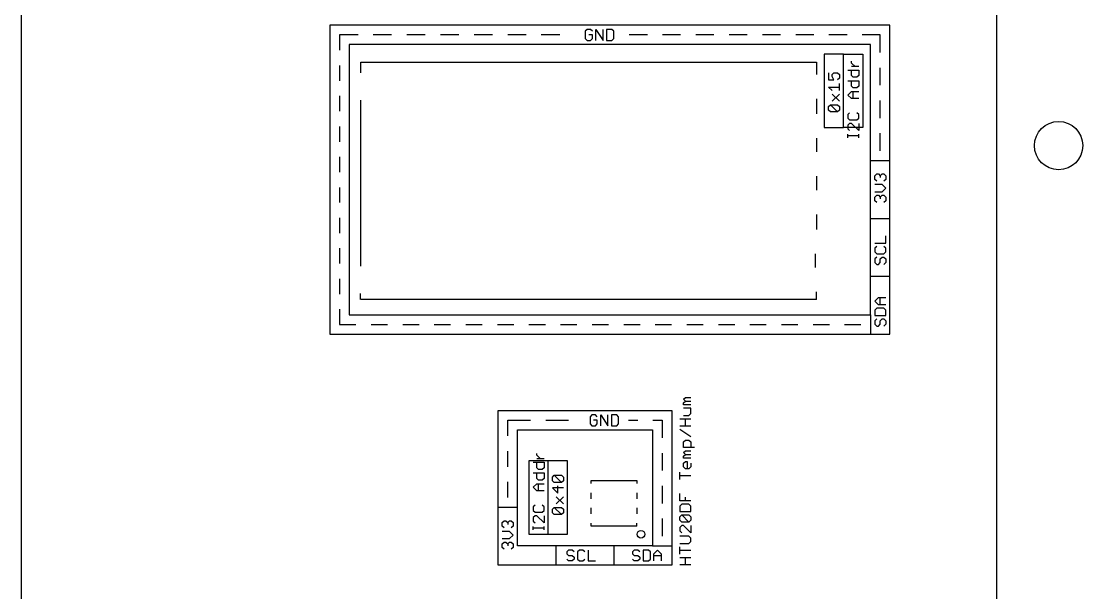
# Model space of a CAD drawing. Extents: x 0 to 11.5, y 0 to 11.2.
# Drawn here: x 0.38 to 3.128, y 4.448 to 5.928 of the extents above; entities that cross this region are included whole.
import ezdxf

# ---------------------------------------------------------------- set-up
doc = ezdxf.new("R2010")
doc.units = 0
for name, color, linetype in [('20', 53, 'CONTINUOUS'), ('21', 253, 'CONTINUOUS'), ('22', 253, 'CONTINUOUS')]:
    doc.layers.add(name, color=color, linetype=linetype)

msp = doc.modelspace()

# ---------------------------------------------------------------- linework, layer by layer
at = {"layer": '20'}
msp.add_line((0.38, 10.06), (0.38, 1.16), dxfattribs=at)
msp.add_circle((3.066, 5.606), 0.0625, dxfattribs=at)
at = {"layer": '21'}
for p, q in [((2.6293, 5.9176), (1.1793, 5.9176)), ((1.1793, 5.9176), (1.1793, 5.1176)), ((2.6293, 5.5676), (2.6293, 5.9176)), ((1.251983, 5.8926), (1.2043, 5.8926)), ((1.2043, 5.8926), (1.2043, 5.853033)), ((1.339036, 5.8926), (1.291353, 5.8926)), ((1.426088, 5.8926), (1.378406, 5.8926)), ((1.513141, 5.8926), (1.465459, 5.8926)), ((1.600194, 5.8926), (1.552511, 5.8926)), ((1.687247, 5.8926), (1.639564, 5.8926)), ((1.7743, 5.8926), (1.726617, 5.8926)), ((1.844971, 5.906624), (1.8403, 5.901953)), ((1.8403, 5.901953), (1.8403, 5.883271)), ((1.8403, 5.883271), (1.844971, 5.8786)), ((1.854312, 5.906624), (1.844971, 5.906624)), ((1.858983, 5.892612), (1.849641, 5.892612)), ((1.858983, 5.901953), (1.854312, 5.906624)), ((1.854312, 5.8786), (1.858983, 5.883271)), ((1.858983, 5.883271), (1.858983, 5.892612)), ((1.867923, 5.8786), (1.867923, 5.906624)), ((1.867923, 5.906624), (1.886606, 5.8786)), ((1.886606, 5.8786), (1.886606, 5.906624)), ((1.895547, 5.906624), (1.895547, 5.8786)), ((1.909559, 5.906624), (1.895547, 5.906624)), ((1.91423, 5.901953), (1.909559, 5.906624)), ((1.909559, 5.8786), (1.91423, 5.883271)), ((1.91423, 5.883271), (1.91423, 5.901953)), ((2.001101, 5.8926), (1.9543, 5.8926)), ((2.087272, 5.8926), (2.040471, 5.8926)), ((2.173444, 5.8926), (2.126642, 5.8926)), ((2.259615, 5.8926), (2.212814, 5.8926)), ((2.345786, 5.8926), (2.298985, 5.8926)), ((2.431957, 5.8926), (2.385156, 5.8926)), ((2.518129, 5.8926), (2.471328, 5.8926)), ((2.6043, 5.8926), (2.557499, 5.8926)), ((2.6043, 5.847127), (2.6043, 5.8926)), ((2.5793, 5.8676), (1.2293, 5.8676)), ((1.2293, 5.8676), (1.2293, 5.1676)), ((1.844971, 5.8786), (1.854312, 5.8786)), ((1.895547, 5.8786), (1.909559, 5.8786)), ((2.5793, 5.5676), (2.5793, 5.8676)), ((2.5093, 5.8426), (2.4593, 5.8426)), ((2.4593, 5.8426), (2.4593, 5.6526)), ((2.5093, 5.6526), (2.5093, 5.8426)), ((2.5093, 5.8426), (2.5593, 5.8426)), ((2.5593, 5.8426), (2.5593, 5.6526)), ((1.2043, 5.813663), (1.2043, 5.774096)), ((1.258198, 5.821773), (1.258198, 5.794214)), ((1.259379, 5.821773), (2.4393, 5.821773)), ((2.4393, 5.821773), (2.4393, 5.790277)), ((2.520276, 5.801639), (2.5483, 5.801639)), ((2.529617, 5.819921), (2.529617, 5.824592)), ((2.538959, 5.81058), (2.529617, 5.819921)), ((2.5483, 5.81058), (2.529617, 5.81058)), ((2.529617, 5.787627), (2.529617, 5.801639)), ((2.5483, 5.801639), (2.5483, 5.787627)), ((2.6043, 5.762285), (2.6043, 5.807757)), ((2.470276, 5.794659), (2.470276, 5.775976)), ((2.470276, 5.775976), (2.484288, 5.775976)), ((2.479617, 5.789988), (2.484288, 5.794659)), ((2.479617, 5.785317), (2.479617, 5.789988)), ((2.484288, 5.775976), (2.479617, 5.785317)), ((2.484288, 5.794659), (2.493629, 5.794659)), ((2.493629, 5.794659), (2.4983, 5.789988)), ((2.4983, 5.780647), (2.493629, 5.775976)), ((2.4983, 5.789988), (2.4983, 5.780647)), ((2.520276, 5.774015), (2.5483, 5.774015)), ((2.534288, 5.782956), (2.529617, 5.787627)), ((2.529617, 5.760003), (2.529617, 5.774015)), ((2.543629, 5.782956), (2.534288, 5.782956)), ((2.5483, 5.787627), (2.543629, 5.782956)), ((2.5483, 5.774015), (2.5483, 5.760003)), ((2.479617, 5.748353), (2.470276, 5.757694)), ((2.470276, 5.757694), (2.4983, 5.757694)), ((2.4983, 5.748353), (2.4983, 5.767035)), ((2.520276, 5.73705), (2.529617, 5.746392)), ((2.534288, 5.755333), (2.529617, 5.760003)), ((2.529617, 5.746392), (2.5483, 5.746392)), ((2.543629, 5.755333), (2.534288, 5.755333)), ((2.534288, 5.727709), (2.534288, 5.746392)), ((2.5483, 5.760003), (2.543629, 5.755333)), ((1.2043, 5.734726), (1.2043, 5.695159)), ((1.258198, 5.723348), (1.258198, 5.294214)), ((2.4393, 5.727285), (2.4393, 5.687915)), ((2.479617, 5.720729), (2.4983, 5.739412)), ((2.4983, 5.720729), (2.479617, 5.739412)), ((2.529617, 5.727709), (2.520276, 5.73705)), ((2.5483, 5.727709), (2.529617, 5.727709)), ((2.6043, 5.677442), (2.6043, 5.722915)), ((2.470276, 5.707117), (2.474947, 5.711788)), ((2.470276, 5.697776), (2.470276, 5.707117)), ((2.474947, 5.693106), (2.470276, 5.697776)), ((2.474947, 5.711788), (2.493629, 5.711788)), ((2.493629, 5.693106), (2.474947, 5.711788)), ((2.493629, 5.693106), (2.474947, 5.693106)), ((2.493629, 5.711788), (2.4983, 5.707117)), ((2.4983, 5.697776), (2.493629, 5.693106)), ((2.4983, 5.707117), (2.4983, 5.697776)), ((2.524947, 5.691145), (2.520276, 5.686474)), ((2.5483, 5.686474), (2.543629, 5.691145)), ((2.520276, 5.686474), (2.520276, 5.677133)), ((2.520276, 5.677133), (2.524947, 5.672462)), ((2.524947, 5.663521), (2.520276, 5.658851)), ((2.524947, 5.672462), (2.543629, 5.672462)), ((2.529617, 5.663521), (2.524947, 5.663521)), ((2.5483, 5.644839), (2.529617, 5.663521)), ((2.543629, 5.672462), (2.5483, 5.677133)), ((2.5483, 5.677133), (2.5483, 5.686474)), ((2.5483, 5.663521), (2.5483, 5.644839)), ((1.2043, 5.655789), (1.2043, 5.616222)), ((2.4593, 5.6526), (2.5093, 5.6526)), ((2.5593, 5.6526), (2.5093, 5.6526)), ((2.520276, 5.658851), (2.520276, 5.649509)), ((2.520276, 5.649509), (2.524947, 5.644839)), ((2.520276, 5.626423), (2.520276, 5.635764)), ((2.5483, 5.626423), (2.5483, 5.635764)), ((2.6043, 5.5926), (2.6043, 5.638072)), ((2.4393, 5.624923), (2.4393, 5.58949)), ((2.5483, 5.631094), (2.520276, 5.631094)), ((1.2043, 5.576852), (1.2043, 5.537285)), ((2.5793, 5.4176), (2.5793, 5.5676)), ((2.5793, 5.5676), (2.6293, 5.5676)), ((2.6293, 5.4176), (2.6293, 5.5676)), ((2.4393, 5.526498), (2.4393, 5.491064)), ((2.590276, 5.527859), (2.594947, 5.53253)), ((2.590276, 5.518518), (2.590276, 5.527859)), ((2.594947, 5.53253), (2.599617, 5.53253)), ((2.599617, 5.53253), (2.604288, 5.527859)), ((2.604288, 5.527859), (2.608959, 5.53253)), ((2.604288, 5.527859), (2.604288, 5.523188)), ((2.608959, 5.53253), (2.613629, 5.53253)), ((2.613629, 5.53253), (2.6183, 5.527859)), ((2.6183, 5.527859), (2.6183, 5.518518)), ((1.2043, 5.497915), (1.2043, 5.458348)), ((2.594947, 5.513847), (2.590276, 5.518518)), ((2.608959, 5.504906), (2.590276, 5.504906)), ((2.6183, 5.495565), (2.608959, 5.504906)), ((2.6183, 5.518518), (2.613629, 5.513847)), ((2.590276, 5.486223), (2.608959, 5.486223)), ((2.590276, 5.472612), (2.594947, 5.477282)), ((2.590276, 5.463271), (2.590276, 5.472612)), ((2.594947, 5.477282), (2.599617, 5.477282)), ((2.599617, 5.477282), (2.604288, 5.472612)), ((2.604288, 5.472612), (2.608959, 5.477282)), ((2.604288, 5.472612), (2.604288, 5.467941)), ((2.608959, 5.486223), (2.6183, 5.495565)), ((2.608959, 5.477282), (2.613629, 5.477282)), ((2.613629, 5.477282), (2.6183, 5.472612)), ((2.6183, 5.472612), (2.6183, 5.463271)), ((2.594947, 5.4586), (2.590276, 5.463271)), ((2.6183, 5.463271), (2.613629, 5.4586)), ((1.2043, 5.418978), (1.2043, 5.379411)), ((2.4393, 5.428072), (2.4393, 5.388702)), ((2.5793, 5.2676), (2.5793, 5.4176)), ((2.5793, 5.4176), (2.6293, 5.4176)), ((2.6293, 5.2676), (2.6293, 5.4176)), ((2.6183, 5.353847), (2.6183, 5.37253)), ((1.2043, 5.340041), (1.2043, 5.300474)), ((2.590276, 5.353847), (2.6183, 5.353847)), ((2.594947, 5.344906), (2.590276, 5.340235)), ((2.590276, 5.340235), (2.590276, 5.330894)), ((2.6183, 5.340235), (2.613629, 5.344906)), ((2.6183, 5.330894), (2.6183, 5.340235)), ((2.435363, 5.32571), (2.435363, 5.290277)), ((2.590276, 5.330894), (2.594947, 5.326223)), ((2.594947, 5.317282), (2.590276, 5.312612)), ((2.590276, 5.312612), (2.590276, 5.303271)), ((2.594947, 5.326223), (2.613629, 5.326223)), ((2.604288, 5.312612), (2.608959, 5.317282)), ((2.604288, 5.303271), (2.604288, 5.312612)), ((2.608959, 5.317282), (2.613629, 5.317282)), ((2.613629, 5.326223), (2.6183, 5.330894)), ((2.613629, 5.317282), (2.6183, 5.312612)), ((2.6183, 5.312612), (2.6183, 5.303271)), ((2.590276, 5.303271), (2.594947, 5.2986)), ((2.594947, 5.2986), (2.599617, 5.2986)), ((2.599617, 5.2986), (2.604288, 5.303271)), ((2.6183, 5.303271), (2.613629, 5.2986)), ((1.2043, 5.261104), (1.2043, 5.221537)), ((2.5793, 5.1676), (2.5793, 5.2676)), ((2.5793, 5.2676), (2.6293, 5.2676)), ((2.6293, 5.1176), (2.6293, 5.2676)), ((1.258198, 5.2076), (1.258198, 5.223348)), ((2.4393, 5.2076), (2.4393, 5.227285)), ((2.4393, 5.2076), (1.259379, 5.2076)), ((2.590276, 5.203188), (2.599617, 5.21253)), ((2.599617, 5.193847), (2.590276, 5.203188)), ((2.599617, 5.21253), (2.6183, 5.21253)), ((2.604288, 5.193847), (2.604288, 5.21253)), ((1.2043, 5.182167), (1.2043, 5.1426)), ((1.2293, 5.1676), (2.5793, 5.1676)), ((2.5793, 5.1676), (2.5793, 5.1176)), ((2.594947, 5.184906), (2.590276, 5.180235)), ((2.590276, 5.180235), (2.590276, 5.166223)), ((2.613629, 5.184906), (2.594947, 5.184906)), ((2.6183, 5.193847), (2.599617, 5.193847)), ((2.6183, 5.180235), (2.613629, 5.184906)), ((2.6183, 5.166223), (2.6183, 5.180235)), ((1.2043, 5.1426), (1.246657, 5.1426)), ((1.286028, 5.1426), (1.328385, 5.1426)), ((1.367755, 5.1426), (1.410113, 5.1426)), ((1.449483, 5.1426), (1.49184, 5.1426)), ((1.531211, 5.1426), (1.573568, 5.1426)), ((1.612938, 5.1426), (1.655296, 5.1426)), ((1.694666, 5.1426), (1.737023, 5.1426)), ((1.776393, 5.1426), (1.818751, 5.1426)), ((1.858121, 5.1426), (1.900479, 5.1426)), ((1.939849, 5.1426), (1.982206, 5.1426)), ((2.021577, 5.1426), (2.063934, 5.1426)), ((2.103304, 5.1426), (2.145662, 5.1426)), ((2.185032, 5.1426), (2.227389, 5.1426)), ((2.266759, 5.1426), (2.309117, 5.1426)), ((2.348487, 5.1426), (2.390845, 5.1426)), ((2.430215, 5.1426), (2.472572, 5.1426)), ((2.511942, 5.1426), (2.5543, 5.1426)), ((2.590276, 5.166223), (2.6183, 5.166223)), ((2.594947, 5.157282), (2.590276, 5.152612)), ((2.590276, 5.152612), (2.590276, 5.143271)), ((2.590276, 5.143271), (2.594947, 5.1386)), ((2.599617, 5.1386), (2.604288, 5.143271)), ((2.604288, 5.152612), (2.608959, 5.157282)), ((2.604288, 5.143271), (2.604288, 5.152612)), ((2.608959, 5.157282), (2.613629, 5.157282)), ((2.613629, 5.157282), (2.6183, 5.152612)), ((2.6183, 5.143271), (2.613629, 5.1386)), ((2.6183, 5.152612), (2.6183, 5.143271)), ((1.1793, 5.1176), (2.5793, 5.1176)), ((2.5793, 5.1176), (2.6293, 5.1176)), ((2.594947, 5.1386), (2.599617, 5.1386)), ((2.094917, 4.949065), (2.099588, 4.953735)), ((2.099588, 4.944394), (2.094917, 4.949065)), ((2.099588, 4.953735), (2.1136, 4.953735)), ((2.094917, 4.939724), (2.099588, 4.944394)), ((2.094917, 4.935053), (2.094917, 4.939724)), ((2.1136, 4.935053), (2.094917, 4.935053)), ((2.1136, 4.926112), (2.094917, 4.926112)), ((2.099588, 4.944394), (2.1136, 4.944394)), ((2.1136, 4.9121), (2.1136, 4.926112)), ((1.6146, 4.6697), (1.6146, 4.9197)), ((1.6146, 4.9197), (2.0646, 4.9197)), ((1.6396, 4.85428), (1.6396, 4.8947)), ((1.6396, 4.8947), (1.698665, 4.8947)), ((1.738035, 4.8947), (1.7971, 4.8947)), ((1.8574, 4.908724), (1.852729, 4.904053)), ((1.852729, 4.904053), (1.852729, 4.885371)), ((1.866741, 4.908724), (1.8574, 4.908724)), ((1.871412, 4.894712), (1.86207, 4.894712)), ((1.871412, 4.904053), (1.866741, 4.908724)), ((1.871412, 4.885371), (1.871412, 4.894712)), ((1.880353, 4.8807), (1.880353, 4.908724)), ((1.880353, 4.908724), (1.899035, 4.8807)), ((1.899035, 4.8807), (1.899035, 4.908724)), ((1.907976, 4.908724), (1.907976, 4.8807)), ((1.921988, 4.908724), (1.907976, 4.908724)), ((1.926659, 4.904053), (1.921988, 4.908724)), ((1.926659, 4.885371), (1.926659, 4.904053)), ((1.9521, 4.8947), (1.976165, 4.8947)), ((2.015535, 4.8947), (2.0396, 4.8947)), ((2.0396, 4.8947), (2.0396, 4.849228)), ((2.0646, 4.9197), (2.0646, 4.5697)), ((2.085576, 4.898488), (2.1136, 4.898488)), ((2.094917, 4.907429), (2.108929, 4.907429)), ((2.099588, 4.879806), (2.099588, 4.898488)), ((2.108929, 4.907429), (2.1136, 4.9121)), ((1.6646, 4.6697), (1.6646, 4.8697)), ((1.6646, 4.8697), (2.0146, 4.8697)), ((1.852729, 4.885371), (1.8574, 4.8807)), ((1.8574, 4.8807), (1.866741, 4.8807)), ((1.866741, 4.8807), (1.871412, 4.885371)), ((1.907976, 4.8807), (1.921988, 4.8807)), ((1.921988, 4.8807), (1.926659, 4.885371)), ((2.0146, 4.8697), (2.0146, 4.5697)), ((2.1136, 4.879806), (2.085576, 4.879806)), ((2.1136, 4.852182), (2.085576, 4.870865)), ((2.094917, 4.838571), (2.099588, 4.843241)), ((2.094917, 4.824559), (2.094917, 4.838571)), ((2.099588, 4.843241), (2.108929, 4.843241)), ((2.108929, 4.843241), (2.1136, 4.838571)), ((2.1136, 4.838571), (2.1136, 4.824559)), ((1.6396, 4.77449), (1.6396, 4.81491)), ((2.122941, 4.824559), (2.094917, 4.824559)), ((2.094917, 4.810947), (2.099588, 4.815618)), ((2.099588, 4.806277), (2.094917, 4.810947)), ((2.099588, 4.815618), (2.1136, 4.815618)), ((1.7446, 4.7897), (1.6946, 4.7897)), ((1.6946, 4.7897), (1.6946, 4.5997)), ((1.705576, 4.785916), (1.7336, 4.785916)), ((1.714917, 4.804198), (1.714917, 4.808869)), ((1.724259, 4.794857), (1.714917, 4.804198)), ((1.7336, 4.794857), (1.714917, 4.794857)), ((1.714917, 4.771904), (1.714917, 4.785916)), ((1.7336, 4.785916), (1.7336, 4.771904)), ((1.7446, 4.5997), (1.7446, 4.7897)), ((1.7946, 4.7897), (1.7446, 4.7897)), ((1.7946, 4.5997), (1.7946, 4.7897)), ((2.0396, 4.809858), (2.0396, 4.764385)), ((2.094917, 4.801606), (2.099588, 4.806277)), ((2.094917, 4.796935), (2.094917, 4.801606)), ((2.1136, 4.796935), (2.094917, 4.796935)), ((2.094917, 4.783324), (2.099588, 4.787994)), ((2.094917, 4.773982), (2.094917, 4.783324)), ((2.099588, 4.806277), (2.1136, 4.806277)), ((2.099588, 4.787994), (2.104259, 4.787994)), ((2.104259, 4.787994), (2.104259, 4.769312)), ((2.1136, 4.783324), (2.1136, 4.773982)), ((1.705576, 4.758292), (1.7336, 4.758292)), ((1.719588, 4.767233), (1.714917, 4.771904)), ((1.714917, 4.744281), (1.714917, 4.758292)), ((1.728929, 4.767233), (1.719588, 4.767233)), ((1.7336, 4.771904), (1.728929, 4.767233)), ((1.7336, 4.758292), (1.7336, 4.744281)), ((2.085576, 4.741688), (2.085576, 4.760371)), ((2.099588, 4.769312), (2.094917, 4.773982)), ((2.108929, 4.769312), (2.099588, 4.769312)), ((2.1136, 4.773982), (2.108929, 4.769312)), ((1.6396, 4.6947), (1.6396, 4.73512)), ((1.705576, 4.721328), (1.714917, 4.730669)), ((1.719588, 4.73961), (1.714917, 4.744281)), ((1.714917, 4.730669), (1.7336, 4.730669)), ((1.728929, 4.73961), (1.719588, 4.73961)), ((1.719588, 4.711986), (1.719588, 4.730669)), ((1.7336, 4.744281), (1.728929, 4.73961)), ((1.755576, 4.747583), (1.760247, 4.752253)), ((1.755576, 4.738241), (1.755576, 4.747583)), ((1.760247, 4.733571), (1.755576, 4.738241)), ((1.760247, 4.752253), (1.778929, 4.752253)), ((1.778929, 4.733571), (1.760247, 4.752253)), ((1.778929, 4.733571), (1.760247, 4.733571)), ((1.778929, 4.752253), (1.7836, 4.747583)), ((1.7836, 4.738241), (1.778929, 4.733571)), ((1.7836, 4.747583), (1.7836, 4.738241)), ((1.855545, 4.738755), (1.973655, 4.738755)), ((1.855545, 4.730881), (1.855545, 4.738755)), ((1.973655, 4.738755), (1.973655, 4.730881)), ((2.1136, 4.75103), (2.085576, 4.75103)), ((1.714917, 4.711986), (1.705576, 4.721328)), ((1.7336, 4.711986), (1.714917, 4.711986)), ((1.7836, 4.719959), (1.755576, 4.719959)), ((1.755576, 4.719959), (1.769588, 4.705947)), ((1.769588, 4.705947), (1.769588, 4.72463)), ((1.855545, 4.691511), (1.855545, 4.707259)), ((1.973655, 4.707259), (1.973655, 4.691511)), ((2.0396, 4.725015), (2.0396, 4.679543)), ((2.085576, 4.686441), (2.085576, 4.705124)), ((1.710247, 4.675422), (1.705576, 4.670751)), ((1.7336, 4.670751), (1.728929, 4.675422)), ((1.764917, 4.678324), (1.7836, 4.697006)), ((1.7836, 4.678324), (1.764917, 4.697006)), ((2.1136, 4.686441), (2.085576, 4.686441)), ((2.090247, 4.6775), (2.085576, 4.67283)), ((2.085576, 4.67283), (2.085576, 4.658818)), ((2.108929, 4.6775), (2.090247, 4.6775)), ((2.099588, 4.686441), (2.099588, 4.695782)), ((2.1136, 4.67283), (2.108929, 4.6775)), ((2.1136, 4.658818), (2.1136, 4.67283)), ((1.6146, 4.5197), (1.6146, 4.6697)), ((1.6146, 4.6697), (1.6646, 4.6697)), ((1.6646, 4.5697), (1.6646, 4.6697)), ((1.705576, 4.670751), (1.705576, 4.66141)), ((1.705576, 4.66141), (1.710247, 4.656739)), ((1.710247, 4.647798), (1.705576, 4.643128)), ((1.710247, 4.656739), (1.728929, 4.656739)), ((1.714917, 4.647798), (1.710247, 4.647798)), ((1.7336, 4.629116), (1.714917, 4.647798)), ((1.728929, 4.656739), (1.7336, 4.66141)), ((1.7336, 4.66141), (1.7336, 4.670751)), ((1.7336, 4.647798), (1.7336, 4.629116)), ((1.755576, 4.664712), (1.760247, 4.669383)), ((1.755576, 4.655371), (1.755576, 4.664712)), ((1.760247, 4.6507), (1.755576, 4.655371)), ((1.760247, 4.669383), (1.778929, 4.669383)), ((1.778929, 4.6507), (1.760247, 4.669383)), ((1.778929, 4.6507), (1.760247, 4.6507)), ((1.778929, 4.669383), (1.7836, 4.664712)), ((1.7836, 4.655371), (1.778929, 4.6507)), ((1.7836, 4.664712), (1.7836, 4.655371)), ((1.855545, 4.652141), (1.855545, 4.667889)), ((1.973655, 4.667889), (1.973655, 4.652141)), ((2.085576, 4.658818), (2.1136, 4.658818)), ((2.085576, 4.645206), (2.090247, 4.649877)), ((2.085576, 4.635865), (2.085576, 4.645206)), ((2.090247, 4.649877), (2.108929, 4.649877)), ((2.108929, 4.631194), (2.090247, 4.649877)), ((2.108929, 4.649877), (2.1136, 4.645206)), ((2.1136, 4.645206), (2.1136, 4.635865)), ((1.625576, 4.629959), (1.630247, 4.63463)), ((1.625576, 4.620618), (1.625576, 4.629959)), ((1.630247, 4.615947), (1.625576, 4.620618)), ((1.630247, 4.63463), (1.634917, 4.63463)), ((1.634917, 4.63463), (1.639588, 4.629959)), ((1.639588, 4.629959), (1.644259, 4.63463)), ((1.639588, 4.629959), (1.639588, 4.625288)), ((1.644259, 4.63463), (1.648929, 4.63463)), ((1.648929, 4.63463), (1.6536, 4.629959)), ((1.6536, 4.620618), (1.648929, 4.615947)), ((1.6536, 4.629959), (1.6536, 4.620618)), ((1.705576, 4.643128), (1.705576, 4.633786)), ((1.705576, 4.633786), (1.710247, 4.629116)), ((1.705576, 4.6107), (1.705576, 4.620041)), ((1.7336, 4.6107), (1.7336, 4.620041)), ((1.855545, 4.620645), (1.855545, 4.628519)), ((1.973655, 4.620645), (1.855545, 4.620645)), ((1.973655, 4.620645), (1.973655, 4.628519)), ((2.0396, 4.640172), (2.0396, 4.5947)), ((2.090247, 4.631194), (2.085576, 4.635865)), ((2.090247, 4.622253), (2.085576, 4.617583)), ((2.085576, 4.617583), (2.085576, 4.608241)), ((2.108929, 4.631194), (2.090247, 4.631194)), ((2.094917, 4.622253), (2.090247, 4.622253)), ((2.1136, 4.603571), (2.094917, 4.622253)), ((2.1136, 4.635865), (2.108929, 4.631194)), ((2.1136, 4.622253), (2.1136, 4.603571)), ((1.644259, 4.607006), (1.625576, 4.607006)), ((1.6536, 4.597665), (1.644259, 4.607006)), ((1.644259, 4.588324), (1.6536, 4.597665)), ((1.6946, 4.5997), (1.7446, 4.5997)), ((1.7336, 4.615371), (1.705576, 4.615371)), ((1.7446, 4.5997), (1.7946, 4.5997)), ((2.085576, 4.608241), (2.090247, 4.603571)), ((2.108929, 4.59463), (2.085576, 4.59463)), ((2.1136, 4.589959), (2.108929, 4.59463)), ((1.625576, 4.588324), (1.644259, 4.588324)), ((1.625576, 4.574712), (1.630247, 4.579383)), ((1.625576, 4.565371), (1.625576, 4.574712)), ((1.630247, 4.5607), (1.625576, 4.565371)), ((1.630247, 4.579383), (1.634917, 4.579383)), ((1.634917, 4.579383), (1.639588, 4.574712)), ((1.639588, 4.574712), (1.644259, 4.579383)), ((1.639588, 4.574712), (1.639588, 4.570041)), ((1.644259, 4.579383), (1.648929, 4.579383)), ((1.648929, 4.579383), (1.6536, 4.574712)), ((1.6536, 4.565371), (1.648929, 4.5607)), ((1.6536, 4.574712), (1.6536, 4.565371)), ((1.7646, 4.5697), (1.6646, 4.5697)), ((1.9146, 4.5697), (1.7646, 4.5697)), ((1.7646, 4.5697), (1.7646, 4.5197)), ((2.0146, 4.5697), (1.9146, 4.5697)), ((1.9146, 4.5697), (1.9146, 4.5197)), ((2.0146, 4.5697), (2.0646, 4.5697)), ((2.0646, 4.5697), (2.0646, 4.5197)), ((2.085576, 4.575947), (2.108929, 4.575947)), ((2.085576, 4.548324), (2.085576, 4.567006)), ((2.108929, 4.575947), (2.1136, 4.580618)), ((2.1136, 4.580618), (2.1136, 4.589959)), ((1.7974, 4.558724), (1.792729, 4.554053)), ((1.792729, 4.554053), (1.792729, 4.549383)), ((1.792729, 4.549383), (1.7974, 4.544712)), ((1.7974, 4.5307), (1.792729, 4.535371)), ((1.806741, 4.558724), (1.7974, 4.558724)), ((1.7974, 4.544712), (1.806741, 4.544712)), ((1.811412, 4.554053), (1.806741, 4.558724)), ((1.806741, 4.544712), (1.811412, 4.540041)), ((1.811412, 4.535371), (1.806741, 4.5307)), ((1.811412, 4.540041), (1.811412, 4.535371)), ((1.825023, 4.558724), (1.820353, 4.554053)), ((1.820353, 4.554053), (1.820353, 4.535371)), ((1.820353, 4.535371), (1.825023, 4.5307)), ((1.834365, 4.558724), (1.825023, 4.558724)), ((1.839035, 4.554053), (1.834365, 4.558724)), ((1.834365, 4.5307), (1.839035, 4.535371)), ((1.847976, 4.558724), (1.847976, 4.5307)), ((1.9674, 4.558724), (1.962729, 4.554053)), ((1.962729, 4.554053), (1.962729, 4.549383)), ((1.962729, 4.549383), (1.9674, 4.544712)), ((1.9674, 4.5307), (1.962729, 4.535371)), ((1.976741, 4.558724), (1.9674, 4.558724)), ((1.9674, 4.544712), (1.976741, 4.544712)), ((1.981412, 4.554053), (1.976741, 4.558724)), ((1.976741, 4.544712), (1.981412, 4.540041)), ((1.981412, 4.535371), (1.976741, 4.5307)), ((1.981412, 4.540041), (1.981412, 4.535371)), ((1.990353, 4.558724), (1.990353, 4.5307)), ((2.004365, 4.558724), (1.990353, 4.558724)), ((2.009035, 4.554053), (2.004365, 4.558724)), ((2.004365, 4.5307), (2.009035, 4.535371)), ((2.009035, 4.535371), (2.009035, 4.554053)), ((2.017976, 4.549383), (2.027317, 4.558724)), ((2.017976, 4.5307), (2.017976, 4.549383)), ((2.017976, 4.544712), (2.036659, 4.544712)), ((2.027317, 4.558724), (2.036659, 4.549383)), ((2.036659, 4.549383), (2.036659, 4.5307)), ((2.1136, 4.557665), (2.085576, 4.557665)), ((2.085576, 4.539383), (2.1136, 4.539383)), ((2.099588, 4.5207), (2.099588, 4.539383)), ((1.7646, 4.5197), (1.6146, 4.5197)), ((1.9146, 4.5197), (1.7646, 4.5197)), ((1.806741, 4.5307), (1.7974, 4.5307)), ((1.825023, 4.5307), (1.834365, 4.5307)), ((1.847976, 4.5307), (1.866659, 4.5307)), ((2.0646, 4.5197), (1.9146, 4.5197)), ((1.976741, 4.5307), (1.9674, 4.5307)), ((1.990353, 4.5307), (2.004365, 4.5307)), ((2.1136, 4.5207), (2.085576, 4.5207))]:
    msp.add_line(p, q, dxfattribs=at)
msp.add_circle((1.9846, 4.5997), 0.01, dxfattribs=at)
at = {"layer": '22'}
msp.add_line((2.905, 9.11), (2.905, 2.102), dxfattribs=at)

doc.saveas('drawing.dxf')
